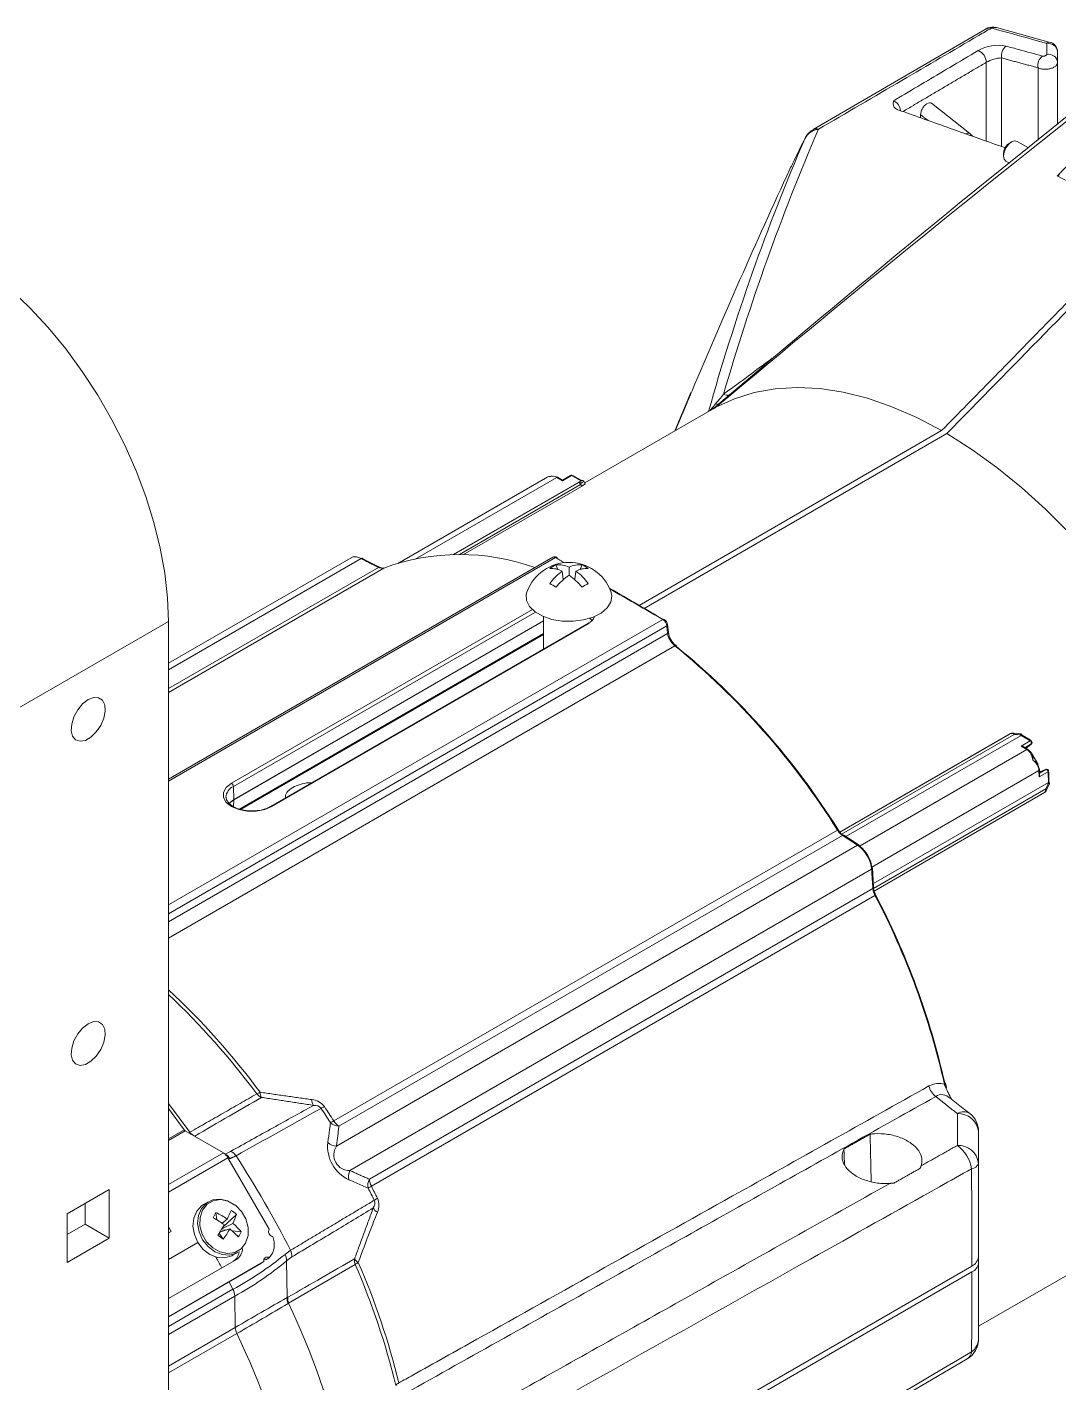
# Model space of a CAD drawing. Extents: x 8 to 113, y 2 to 87.
# Drawn here: x 20.76 to 26.44, y 9.28 to 16.74 of the extents above; entities that cross this region are included whole.
import ezdxf

# ---------------------------------------------------------------- set-up
doc = ezdxf.new("R2010")
doc.units = 0
doc.header["$MEASUREMENT"] = 0
doc.layers.add('OBJECT', color=7, linetype='CONTINUOUS')

msp = doc.modelspace()

# ---------------------------------------------------------------- linework, layer by layer
at = {"layer": 'OBJECT', "linetype": 'Continuous', "lineweight": 15}
for p, q in [((26.0398, 16.727), (25.0889, 16.1743)), ((26.3924, 16.6527), (26.0961, 16.7345)), ((26.125, 16.5674), (26.125, 16.0802)), ((26.0409, 16.11), (26.0409, 16.5436)), ((26.3254, 16.1146), (26.3254, 16.5134)), ((26.433, 16.5423), (26.433, 16.2013)), ((25.9497, 16.1521), (25.7384, 16.3195)), ((25.6791, 16.2544), (25.6791, 16.2383)), ((25.9645, 16.1371), (25.9497, 16.1522)), ((26.2732, 16.0724), (26.2109, 16.1084)), ((26.1355, 16.041), (26.1355, 16.0287)), ((26.1797, 16.1053), (26.1691, 16.0991)), ((26.1485, 16.0001), (26.1692, 15.9881)), ((24.5343, 14.6358), (23.8321, 14.2304)), ((25.795, 14.5177), (24.1308, 13.5569)), ((24.1588, 13.5404), (25.8233, 14.5013)), ((23.6158, 14.257), (22.8021, 13.7873)), ((23.6769, 14.2605), (22.8991, 13.8115)), ((23.1077, 13.836), (23.8118, 14.2424)), ((23.7088, 14.2425), (23.6769, 14.2605)), ((23.7088, 14.2459), (23.6818, 14.2611)), ((23.7536, 14.2718), (23.7088, 14.2459)), ((23.7586, 14.2713), (23.7088, 14.2425)), ((23.8118, 14.2424), (23.7671, 14.2676)), ((23.8151, 14.2439), (23.772, 14.2682)), ((23.8135, 14.2432), (23.8118, 14.2424)), ((23.8141, 14.2435), (23.8135, 14.2432)), ((23.111, 13.8361), (23.799, 14.2333)), ((23.8078, 14.221), (23.1417, 13.8365)), ((23.1636, 13.8364), (23.8133, 14.2114)), ((23.8133, 14.2114), (23.8078, 14.221)), ((23.8115, 14.229), (23.8106, 14.2227)), ((23.8106, 14.2227), (23.8161, 14.2132)), ((23.8339, 14.2255), (23.826, 14.2389)), ((23.8346, 14.2261), (23.8268, 14.2394)), ((23.6559, 13.8215), (21.5412, 12.6007)), ((23.6707, 13.8199), (21.5412, 12.5905)), ((22.5455, 13.8184), (21.5412, 13.2386)), ((22.6016, 13.8139), (21.5412, 13.2018)), ((21.5412, 13.099), (22.6959, 13.7656)), ((22.7257, 13.762), (21.5412, 13.0782)), ((23.6732, 13.7796), (23.684, 13.7541)), ((23.7131, 13.6982), (23.707, 13.7452)), ((23.7449, 13.7671), (23.7449, 13.7234)), ((23.7767, 13.6982), (23.7828, 13.7452)), ((23.8166, 13.7796), (23.8058, 13.7541)), ((21.8881, 12.5785), (23.5445, 13.5348)), ((23.5607, 13.5199), (21.8987, 12.5605)), ((21.5412, 13.4686), (20.6573, 12.9584)), ((24.2609, 13.4792), (21.5412, 11.9091)), ((21.5412, 13.4686), (21.5412, 6.601)), ((24.2828, 13.4435), (21.5412, 11.8608)), ((21.9003, 12.4885), (23.6044, 13.4722)), ((23.6044, 13.4716), (21.9003, 12.4878)), ((23.8496, 13.4591), (22.103, 12.4508)), ((23.8571, 13.4584), (22.1105, 12.4501)), ((23.6044, 13.3125), (23.6044, 13.4953)), ((23.8494, 13.459), (23.8496, 13.4591)), ((21.5412, 11.8165), (24.287, 13.4016)), ((21.9313, 12.436), (23.6044, 13.4018)), ((21.9373, 12.4347), (23.6044, 13.3971)), ((24.2914, 13.4084), (24.2913, 13.4089)), ((24.3266, 13.3347), (21.5412, 11.7268)), ((25.2354, 12.3099), (26.1745, 12.8521)), ((25.2354, 12.3099), (26.1689, 12.8489)), ((26.1947, 12.8475), (25.2448, 12.2992)), ((25.2682, 12.2848), (26.2331, 12.8418)), ((26.1745, 12.8521), (26.1689, 12.8489)), ((26.2331, 12.8418), (26.2315, 12.8445)), ((26.2767, 12.816), (26.2331, 12.8418)), ((26.2376, 12.8426), (26.2352, 12.8464)), ((26.2818, 12.8164), (26.2373, 12.8428)), ((25.346, 12.2337), (26.2643, 12.7639)), ((26.2332, 12.7823), (26.283, 12.8111)), ((26.2643, 12.7639), (26.2332, 12.7823)), ((26.2694, 12.7643), (26.2432, 12.7799)), ((26.2884, 12.7945), (26.253, 12.7741)), ((26.2587, 12.7707), (26.2596, 12.7712)), ((26.2596, 12.7712), (26.2861, 12.7925)), ((26.2604, 12.7718), (26.2869, 12.793)), ((26.2861, 12.7925), (26.2869, 12.793)), ((26.3261, 12.6811), (26.2897, 12.7441)), ((26.3306, 12.649), (25.4103, 12.1177)), ((26.3309, 12.6129), (26.3306, 12.649)), ((26.3807, 12.6416), (26.3309, 12.6129)), ((26.3338, 12.6228), (26.3335, 12.6532)), ((26.3344, 12.6414), (26.3336, 12.6409)), ((26.3337, 12.6341), (26.3691, 12.6546)), ((26.3661, 12.6536), (26.3344, 12.6414)), ((26.3671, 12.6541), (26.3353, 12.6418)), ((26.3671, 12.6541), (26.3661, 12.6536)), ((26.3823, 12.5831), (26.3818, 12.6337)), ((26.3852, 12.5863), (26.3847, 12.6379)), ((21.8987, 12.5605), (21.9003, 12.4885)), ((25.4196, 12.0274), (26.3823, 12.5831)), ((25.4197, 11.9995), (26.368, 12.5469)), ((26.3618, 12.5272), (25.4232, 11.9854)), ((26.3838, 12.5803), (26.3823, 12.5831)), ((21.857, 12.5028), (21.857, 12.5008)), ((21.8739, 12.4673), (21.9003, 12.4885)), ((21.9003, 12.4878), (21.874, 12.4667)), ((21.8994, 12.4491), (21.9003, 12.4878)), ((22.4503, 10.7215), (25.2215, 12.3212)), ((22.4654, 10.5821), (25.3326, 12.2373)), ((25.2489, 12.2918), (22.4789, 10.6927)), ((25.4096, 12.1054), (22.5397, 10.4486)), ((22.6467, 10.4003), (25.4167, 11.9994)), ((25.4283, 11.962), (22.6572, 10.3623)), ((25.8214, 10.906), (25.8156, 10.9282)), ((21.5412, 10.8169), (21.6588, 10.659)), ((21.5412, 10.7896), (21.6265, 10.6728)), ((21.6265, 10.6728), (21.5412, 10.6236)), ((21.6326, 10.667), (21.5412, 10.6142)), ((21.6326, 10.667), (21.8429, 10.5456)), ((21.8429, 10.5456), (21.5412, 10.3714)), ((21.8684, 10.5187), (21.5412, 10.3298)), ((21.8684, 10.5187), (22.0953, 10.1256)), ((21.2152, 10.3442), (20.9833, 10.2103)), ((21.2152, 10.0763), (21.2152, 10.3442)), ((21.0823, 10.2674), (21.0823, 10.1531)), ((21.7603, 10.2763), (21.7342, 10.2612)), ((21.8024, 10.2172), (21.8063, 10.1776)), ((25.998, 9.592), (27.0807, 10.217)), ((20.9833, 10.2103), (20.9833, 9.9425)), ((21.0823, 10.1531), (20.9833, 10.0959)), ((21.0823, 10.1531), (21.2152, 10.0763)), ((21.8952, 10.158), (21.834, 10.1272)), ((21.837, 10.1583), (21.864, 10.1818)), ((21.9146, 10.2073), (21.8386, 10.135)), ((20.9833, 9.9425), (21.2152, 10.0763)), ((21.5412, 10.1383), (21.5551, 10.1141)), ((21.5551, 10.1141), (21.5412, 10.106)), ((21.8423, 10.0707), (21.8202, 10.1043)), ((21.8233, 10.1094), (21.8789, 10.1272)), ((21.857, 10.1202), (21.8314, 10.1227)), ((21.9406, 10.1119), (21.891, 10.1168)), ((21.7026, 10.0531), (21.5412, 9.96)), ((21.7026, 10.0531), (21.5412, 9.96)), ((21.8952, 9.9823), (21.9214, 9.9974)), ((21.5412, 9.7441), (21.9145, 9.9596)), ((22.0663, 9.9473), (21.5412, 9.6442)), ((22.0483, 9.9369), (21.5412, 9.6442)), ((22.0663, 9.9473), (22.0483, 9.9369)), ((22.0775, 9.9576), (22.0955, 9.968)), ((22.1904, 9.9517), (22.1944, 9.7496)), ((22.2018, 9.7186), (22.5686, 9.9315)), ((25.9614, 9.9232), (22.6494, 8.0112)), ((25.998, 9.9742), (25.998, 9.9416)), ((22.6494, 7.9786), (25.9614, 9.8905)), ((21.5412, 9.5907), (21.896, 9.7955)), ((21.9061, 9.7582), (21.5412, 9.5475)), ((21.9061, 9.7582), (21.9087, 9.5854)), ((21.5412, 9.3732), (21.9087, 9.5854)), ((21.917, 9.552), (21.5412, 9.3351))]:
    msp.add_line(p, q, dxfattribs=at)
at = {"layer": 'OBJECT', "linetype": 'Continuous', "lineweight": 15, "flags": 128}
for points in [[(26.0996, 16.7335), (26.0904, 16.7358), (26.0824, 16.7363)], [(25.0892, 16.1732), (25.0764, 16.1659), (25.0717, 16.1617)], [(26.2109, 16.1084), (26.1966, 16.1111), (26.1797, 16.1053), (26.1628, 16.0916), (26.1485, 16.0723), (26.1389, 16.0502), (26.1355, 16.0287)], [(26.1355, 16.041), (26.1381, 16.0573), (26.1453, 16.0741), (26.1562, 16.0888), (26.1691, 16.0991), (26.1691, 16.0991)], [(26.1355, 16.0287), (26.1389, 16.0111), (26.1485, 16.0001), (26.1485, 16.0001)], [(20.3476, 15.536), (20.4577, 15.4665), (20.5669, 15.3859), (20.6742, 15.2948), (20.7788, 15.194), (20.8796, 15.0844), (20.9759, 14.9668), (21.0669, 14.8424), (21.1517, 14.7121), (21.2297, 14.577), (21.3001, 14.4384), (21.3624, 14.2974), (21.416, 14.1552), (21.4606, 14.0131), (21.4956, 13.8721), (21.5209, 13.7336), (21.5361, 13.5987), (21.5412, 13.4686)], [(24.4153, 14.7273), (24.3794, 14.6438), (24.3279, 14.5166)], [(25.795, 14.5177), (25.6577, 14.5897), (25.5212, 14.6491), (25.3864, 14.6956), (25.254, 14.7289), (25.1249, 14.7488), (24.9998, 14.7553), (24.8793, 14.7481), (24.7643, 14.7275), (24.6554, 14.6935), (24.5531, 14.6464)], [(24.5515, 14.6656), (24.5547, 14.6642), (24.5577, 14.6632), (24.5604, 14.6625), (24.5629, 14.6623), (24.5651, 14.6625), (24.567, 14.663), (24.5686, 14.664), (24.57, 14.6653)], [(27.07, 13.1881), (26.9676, 13.3543), (26.8584, 13.5151), (26.743, 13.6695), (26.6221, 13.8166), (26.4965, 13.9556), (26.3668, 14.0855), (26.2339, 14.2058), (26.0985, 14.3156), (25.9613, 14.4143), (25.8233, 14.5013)], [(23.6818, 14.2611), (23.6804, 14.2619), (23.676, 14.2641)], [(23.8141, 14.2435), (23.8132, 14.2431), (23.8124, 14.2427)], [(22.6016, 13.8139), (22.6034, 13.8149), (22.6052, 13.8155), (22.6069, 13.8155), (22.6084, 13.8151), (22.6084, 13.8151)], [(22.7027, 13.7667), (22.6367, 13.8006), (22.6083, 13.815)], [(23.9754, 13.634), (23.9808, 13.609), (23.9752, 13.575), (23.9552, 13.5429), (23.9219, 13.5146), (23.8776, 13.492), (23.8248, 13.4765), (23.7671, 13.4691), (23.708, 13.4702), (23.6512, 13.4797), (23.6003, 13.4971), (23.5584, 13.5212), (23.5283, 13.5506), (23.5118, 13.5834), (23.5099, 13.6175), (23.5144, 13.634)], [(24.2913, 13.4089), (24.2884, 13.4382), (24.2871, 13.4508)], [(24.3266, 13.3347), (24.3285, 13.3357), (24.3303, 13.3362), (24.3319, 13.3363), (24.3332, 13.336), (24.3343, 13.3353), (24.335, 13.3341), (24.3354, 13.3327), (24.3354, 13.3309)], [(21.0992, 13.0384), (21.0688, 13.0149), (21.0417, 12.9823), (21.0208, 12.9441), (21.0084, 12.9043), (21.0059, 12.8673), (21.0134, 12.8372), (21.0303, 12.8171), (21.0546, 12.8093), (21.0838, 12.8145), (21.1147, 12.8323), (21.1438, 12.8608), (21.1682, 12.8967), (21.185, 12.9362), (21.1926, 12.9751), (21.1901, 13.0092), (21.1777, 13.0346), (21.1568, 13.0488), (21.1297, 13.0501), (21.0992, 13.0384)], [(26.1803, 12.8538), (26.176, 12.8528), (26.1745, 12.8521)], [(26.2276, 12.8511), (26.2184, 12.8518), (26.1908, 12.8541)], [(26.1908, 12.8541), (26.191, 12.854), (26.1919, 12.8537), (26.1927, 12.853), (26.1934, 12.852), (26.1939, 12.8508), (26.1944, 12.8492), (26.1947, 12.8475)], [(26.2276, 12.8511), (26.2278, 12.8511), (26.2287, 12.8507), (26.2295, 12.8501), (26.2302, 12.849), (26.2307, 12.8478), (26.2312, 12.8462), (26.2315, 12.8445)], [(26.2751, 12.7607), (26.2737, 12.7617), (26.2694, 12.7643)], [(26.2884, 12.7945), (26.2894, 12.7959), (26.29, 12.7978), (26.2899, 12.8001), (26.2894, 12.8026), (26.2883, 12.8052), (26.2868, 12.8076), (26.2849, 12.8096), (26.283, 12.8111)], [(26.2869, 12.793), (26.2879, 12.7938), (26.2907, 12.7965)], [(26.2884, 12.7945), (26.2899, 12.7957), (26.2907, 12.7965)], [(26.3335, 12.6532), (26.3335, 12.6549), (26.3332, 12.6599)], [(26.372, 12.6556), (26.3706, 12.6552), (26.3671, 12.6541)], [(26.372, 12.6556), (26.3708, 12.6553), (26.3691, 12.6546)], [(26.3807, 12.6416), (26.3804, 12.644), (26.3796, 12.6466), (26.3783, 12.6491), (26.3766, 12.6514), (26.3747, 12.6531), (26.3727, 12.6543), (26.3708, 12.6548), (26.3691, 12.6546)], [(22.1105, 12.4501), (22.0707, 12.4334), (22.0239, 12.4246), (21.9747, 12.4246), (21.9279, 12.4334), (21.8881, 12.4501), (21.8591, 12.4731), (21.8439, 12.5001), (21.8439, 12.5285), (21.8591, 12.5555), (21.8881, 12.5785)], [(26.3665, 12.5316), (26.3695, 12.5362), (26.3717, 12.5403)], [(26.3717, 12.5403), (26.3718, 12.5405), (26.3719, 12.5414), (26.3717, 12.5424), (26.3712, 12.5435), (26.3704, 12.5447), (26.3693, 12.5458), (26.368, 12.5469)], [(26.3717, 12.5403), (26.3757, 12.5487), (26.3875, 12.5737)], [(26.3875, 12.5737), (26.3876, 12.5739), (26.3878, 12.5748), (26.3876, 12.5758), (26.3871, 12.5769), (26.3862, 12.5781), (26.3851, 12.5792), (26.3838, 12.5803)], [(26.3873, 12.5826), (26.3865, 12.5842), (26.3852, 12.5866)], [(22.0053, 12.4267), (21.968, 12.4282), (21.9288, 12.4365), (21.896, 12.4506), (21.8726, 12.4684), (21.8598, 12.4876), (21.8579, 12.5023)], [(22.103, 12.4508), (22.1031, 12.4509), (22.1033, 12.451)], [(25.2215, 12.3212), (25.2233, 12.3223), (25.2248, 12.3231), (25.226, 12.3237), (25.2268, 12.324), (25.2272, 12.324), (25.2271, 12.3238), (25.2266, 12.3233), (25.2257, 12.3225)], [(25.3408, 12.2376), (25.2822, 12.2758), (25.2569, 12.2921)], [(25.421, 12.0063), (25.4161, 12.0805), (25.4139, 12.1122)], [(25.4283, 11.962), (25.4301, 11.9631), (25.4316, 11.964), (25.4327, 11.9648), (25.4333, 11.9653), (25.4336, 11.9656), (25.4333, 11.9657), (25.4326, 11.9655), (25.4315, 11.9651)], [(21.0992, 11.2558), (21.0688, 11.2324), (21.0417, 11.1998), (21.0208, 11.1615), (21.0084, 11.1218), (21.0059, 11.0848), (21.0134, 11.0547), (21.0303, 11.0346), (21.0546, 11.0268), (21.0838, 11.032), (21.1147, 11.0498), (21.1438, 11.0782), (21.1682, 11.1142), (21.185, 11.1537), (21.1926, 11.1926), (21.1901, 11.2266), (21.1777, 11.2521), (21.1568, 11.2663), (21.1297, 11.2675), (21.0992, 11.2558)], [(25.8105, 10.9227), (25.8123, 10.9239), (25.8137, 10.9251), (25.8146, 10.9263), (25.815, 10.9275), (25.8151, 10.928)], [(25.9506, 10.7617), (25.9142, 10.7905), (25.8409, 10.8485)], [(25.998, 10.4886), (25.998, 10.3085), (25.998, 10.1368), (25.998, 9.9742)], [(21.9055, 10.2589), (21.8662, 10.2812), (21.8247, 10.2907), (21.7846, 10.2866), (21.7495, 10.2691), (21.7225, 10.2399), (21.706, 10.2015), (21.7015, 10.1574), (21.7094, 10.1114), (21.729, 10.0677), (21.7585, 10.0302), (21.7954, 10.0021), (21.8362, 9.9861), (21.8775, 9.9834), (21.9155, 9.9943), (21.9214, 9.9974)], [(21.7342, 10.2612), (21.7233, 10.254), (21.6963, 10.2248), (21.6799, 10.1864), (21.6754, 10.1423), (21.6833, 10.0963), (21.7029, 10.0526), (21.7324, 10.0151), (21.7692, 9.987), (21.8101, 9.9709), (21.8513, 9.9683), (21.8894, 9.9792), (21.8952, 9.9823)], [(21.9091, 10.2578), (21.8693, 10.28), (21.8274, 10.2886), (21.7873, 10.2826), (21.7531, 10.2628), (21.7281, 10.2309), (21.7147, 10.1902), (21.7142, 10.1446), (21.7268, 10.0986), (21.7511, 10.0567), (21.7847, 10.023), (21.8245, 10.0007), (21.8665, 9.9922), (21.9065, 9.9981), (21.9407, 10.018), (21.9657, 10.0498), (21.9791, 10.0905), (21.9796, 10.1361), (21.9671, 10.1821), (21.9428, 10.224), (21.9091, 10.2578)], [(22.0775, 9.9576), (22.0718, 9.9608), (22.067, 9.9621)], [(25.998, 9.9416), (25.998, 9.7908), (25.998, 9.6505), (25.998, 9.5213)], [(21.8749, 9.8368), (21.8794, 9.8281), (21.896, 9.7955)], [(22.7166, 7.5205), (23.2827, 7.8533), (25.9363, 9.4135)]]:
    msp.add_lwpolyline(points, dxfattribs=at)
at = {"layer": 'OBJECT', "linetype": 'Continuous', "lineweight": 15}
for centre, radius, start, end in [((26.0721, 16.6818), 0.0553, 79.07225, 125.67973), ((26.0816, 16.7185), 0.0185, 86.52865, 134.02073), ((26.0891, 16.7069), 0.0285, 75.72673, 122.63435), ((26.1053, 16.4172), 0.2199, 78.17561, 119.62161), ((26.1886, 16.5799), 0.0649, 126.09984, 191.14884), ((26.3854, 16.6248), 0.0288, 75.82022, 124.33295), ((26.3844, 16.5975), 0.0488, 3.99781, 103.42214), ((26.3813, 16.6031), 0.0511, 357.9661, 83.35278), ((25.9673, 16.5408), 0.0737, 2.20159, 66.48082), ((26.1292, 16.3917), 0.1757, 91.39506, 120.19816), ((26.3893, 16.5259), 0.0651, 126.85685, 191.09058), ((26.3845, 16.5388), 0.0487, 4.14214, 103.48829), ((79.1075, -50.3236), 84.8368, 128.032551, 130.019731), ((75.0125, -44.4597), 77.7188, 128.328034, 130.469211), ((25.499, 16.2684), 0.0709, 7.11712, 63.6992), ((35.9366, 11.4355), 11.86, 156.70643, 164.4087), ((36.7902, 11.1716), 12.7003, 156.79903, 163.78751), ((25.1338, 16.0836), 0.0998, 128.40988, 155.98452), ((25.1233, 16.0843), 0.0899, 115.24605, 152.79555), ((25.0826, 16.1476), 0.0182, 82.74496, 127.45673), ((25.1037, 16.1458), 0.0321, 65.69906, 118.08594), ((58.9646, 0.2092), 37.4733, 155.15177, 157.19133), ((23.244, 9.5826), 7.0922, 58.88414, 63.29395), ((24.6184, 14.7665), 0.0543, 244.31643, 279.07944), ((24.5712, 14.5702), 0.0768, 112.0574, 131.26555), ((24.9587, 13.9006), 0.8489, 118.53945, 119.99816), ((24.5373, 14.6662), 0.0254, 281.4375, 308.51503), ((23.6503, 14.2019), 0.065, 71.3091, 122.04239), ((23.6491, 14.2053), 0.0615, 85.13172, 122.69333), ((23.6741, 14.2593), 0.00515, 68.63477, 124.99081), ((23.6353, 14.1872), 0.0843, 60.4541, 64.86807), ((23.6799, 14.2566), 0.00494, 66.39111, 126.3344), ((23.7586, 14.2631), 0.01, 72.61097, 119.99731), ((23.7557, 14.2673), 0.00495, 53.79269, 114.81898), ((23.7612, 14.2695), 0.00312, 83.13742, 146.58581), ((23.7454, 14.2288), 0.0445, 60.82862, 72.79894), ((23.7603, 14.2701), 0.00286, 2.93825, 63.67002), ((23.77, 14.2639), 0.00469, 64.57324, 128.1639), ((23.8174, 14.2342), 0.00978, 28.41623, 113.9093), ((23.8182, 14.2344), 0.01, 30.45014, 114.04908), ((23.8029, 14.2243), 0.0098, 28.5712, 113.48042), ((23.7694, 14.2028), 0.0425, 25.41128, 45.82702), ((22.1867, 17.0302), 3.2433, 299.98775, 300.0462), ((23.8246, 14.2418), 0.00322, 297.20223, 313.63683), ((23.1439, 12.6253), 1.2113, 70.0848, 110.19883), ((23.6664, 13.8056), 0.0187, 52.00228, 123.4903), ((23.6742, 13.8149), 0.00695, 359.37854, 55.79973), ((22.7002, 13.7606), 0.00662, 67.58518, 130.7023), ((22.7152, 13.8005), 0.0398, 241.05049, 285.27702), ((22.7182, 13.788), 0.0261, 233.61765, 283.78969), ((22.7182, 13.788), 0.0261, 233.61765, 283.78969), ((23.7449, 13.5462), 0.2466, 20.83602, 159.16398), ((23.7378, 13.628), 0.1648, 113.07497, 126.91965), ((23.645, 13.6214), 0.1385, 63.41262, 92.59), ((23.892, 13.4922), 0.3134, 126.16291, 143.88445), ((23.6865, 13.6441), 0.1361, 64.60526, 95.62347), ((23.962, 13.4165), 0.3759, 125.28477, 140.21393), ((23.8033, 13.6441), 0.1361, 84.37651, 115.39462), ((23.5278, 13.4165), 0.3759, 39.78588, 54.71526), ((23.8448, 13.6214), 0.1385, 87.40976, 116.58778), ((23.5978, 13.4922), 0.3134, 36.11522, 53.83758), ((23.7521, 13.628), 0.1647, 53.0779, 66.92747), ((23.015, 12.5567), 1.2822, 59.11516, 60.89021), ((24.4751, 12.5561), 1.2829, 119.11028, 120.88434), ((9.8838, -10.7767), 28.1976, 59.31975, 60.03461), ((23.8297, 13.5133), 0.0578, 290.10374, 342.19564), ((23.8527, 13.4524), 0.00741, 53.79252, 114.89801), ((23.7445, 13.3306), 0.1922, 48.9297, 54.02613), ((23.7444, 13.3317), 0.1917, 48.55557, 53.71191), ((24.2652, 13.4733), 0.00735, 62.11494, 126.25944), ((24.2354, 13.4389), 0.0477, 5.56866, 57.67749), ((24.252, 13.4487), 0.0348, 3.55908, 61.95057), ((24.2791, 13.4506), 0.008, 297.41472, 2.18991), ((24.2832, 13.4088), 0.00818, 297.87019, 357.29419), ((24.3956, 13.4207), 0.1103, 190.0001, 231.23095), ((24.3928, 13.419), 0.1015, 185.97815, 233.40197), ((21.7219, 10.1331), 4.1273, 32.01678, 50.87088), ((21.7439, 10.1454), 4.1064, 32.01679, 50.87087), ((26.18, 12.8293), 0.0234, 51.14949, 103.64671), ((26.1863, 12.8188), 0.0356, 82.81687, 99.80905), ((26.2268, 12.8411), 0.01, 31.88032, 85.36474), ((26.2408, 12.8305), 0.0169, 109.351, 123.7547), ((26.2336, 12.7625), 0.0198, 61.04152, 91.21341), ((26.2672, 12.7599), 0.00489, 63.43184, 126.44459), ((26.2159, 12.6821), 0.095, 55.31086, 59.35603), ((26.2065, 12.6948), 0.0912, 7.17645, 45.8816), ((26.2722, 12.7574), 0.00436, 349.8018, 49.61524), ((26.2796, 12.8119), 0.00502, 64.32776, 125.56017), ((26.2623, 12.7912), 0.0286, 43.9695, 60.03345), ((26.2788, 12.8124), 0.005, 355.22067, 54.20874), ((26.2856, 12.8049), 0.00671, 46.11411, 113.23059), ((26.2753, 12.8068), 0.0179, 307.15198, 316.97262), ((26.283, 12.8029), 0.01, 320.34395, 43.09471), ((26.2408, 12.6329), 0.0923, 14.30686, 52.50797), ((26.2709, 12.6514), 0.0607, 11.22586, 64.50105), ((26.2359, 12.6481), 0.0947, 0.5459, 4.60182), ((26.3285, 12.6536), 0.00503, 294.53974, 355.61096), ((26.3144, 12.623), 0.0194, 328.43162, 359.16708), ((26.3729, 12.6374), 0.0176, 102.66274, 112.70385), ((26.3736, 12.6457), 0.01, 16.81909, 99.24835), ((26.3763, 12.6471), 0.00699, 308.26722, 12.32202), ((26.3532, 12.6337), 0.0286, 359.86858, 15.94275), ((26.3798, 12.6382), 0.00489, 293.52134, 356.56748), ((26.3797, 12.6374), 0.00501, 5.68457, 64.66313), ((21.926, 12.4968), 0.0693, 113.23755, 175.02281), ((21.8756, 12.559), 0.0231, 3.54023, 57.32578), ((26.3449, 12.5433), 0.0233, 316.20855, 8.81772), ((26.3543, 12.5399), 0.0147, 300.39924, 325.6677), ((26.3766, 12.5951), 0.0164, 296.13408, 310.95453), ((26.3785, 12.5779), 0.01, 334.60738, 28.05347), ((21.8861, 12.4882), 0.0142, 358.70241, 1.29759), ((22.0101, 12.6167), 0.1901, 268.53641, 299.24495), ((22.1061, 12.4438), 0.00771, 54.78452, 110.71465), ((25.2533, 12.2852), 0.00791, 61.63213, 123.46934), ((25.2286, 12.0882), 0.1818, 5.40516, 55.10288), ((25.3365, 12.2317), 0.00739, 359.17728, 53.82651), ((25.2513, 12.1013), 0.1598, 5.88284, 54.61392), ((25.4069, 12.1114), 0.00717, 6.75457, 61.79452), ((25.4133, 12.0064), 0.00781, 296.15007, 359.02876), ((21.6473, 9.9814), 4.2684, 12.73963, 27.64637), ((21.6696, 9.9946), 4.2468, 12.73962, 27.64637), ((18.7266, 8.4187), 4.1311, 36.5509, 47.05399), ((18.6887, 8.3949), 4.1554, 36.55874, 46.65129), ((25.8212, 10.9347), 0.0983, 192.44589, 233.55487), ((25.8113, 10.9272), 0.00384, 11.73252, 82.38615), ((21.9941, 10.9626), 0.098, 289.33482, 301.44738), ((22.0769, 10.9107), 0.0647, 218.89381, 247.87412), ((22.1003, 10.8782), 0.055, 179.20381, 209.89816), ((22.323, 10.7441), 0.0946, 36.26171, 85.75273), ((22.3864, 10.8385), 0.0564, 180.11568, 214.0849), ((25.7966, 10.8053), 0.0606, 44.20901, 123.8835), ((81.1262, -95.012), 121.0172, 119.040541, 119.2945), ((22.3449, 10.7596), 0.0476, 40.51422, 96.28057), ((22.3092, 10.951), 0.1758, 294.11646, 300.82176), ((18.5018, 8.2106), 4.6588, 32.47123, 33.62682), ((18.5311, 8.2274), 4.6455, 32.4714, 33.62674), ((25.9163, 10.7079), 0.0638, 57.44265, 122.85061), ((25.887, 10.6498), 0.1118, 7.14149, 92.72622), ((25.873, 10.6637), 0.125, 0, 51.61604), ((21.6433, 10.6844), 0.0204, 214.42907, 238.56866), ((22.3202, 10.9419), 0.256, 295.96836, 300.56629), ((22.4806, 10.7634), 0.0707, 226.9279, 268.6934), ((22.5248, 10.7669), 0.0872, 211.38436, 238.28009), ((21.7093, 10.6981), 0.0671, 217.37099, 226.55794), ((21.7104, 10.6984), 0.0649, 217.4143, 247.84938), ((22.6174, 10.5805), 0.2008, 173.65565, 245.3443), ((22.4678, 10.6531), 0.071, 225.22176, 268.07454), ((21.8039, 10.4832), 0.0736, 28.85561, 58.04509), ((21.8243, 10.4816), 0.0636, 30.90065, 64.927), ((21.8584, 10.493), 0.0652, 33.66928, 67.61958), ((17.0457, 7.3683), 5.8032, 27.07699, 33.00133), ((22.5368, 10.5344), 0.0859, 146.22652, 271.90409), ((25.887, 10.4747), 0.1118, 7.14078, 92.72693), ((25.7648, 10.4274), 0.1973, 8.97973, 53.67376), ((22.6024, 10.4154), 0.0709, 152.12732, 194.20461), ((25.9548, 10.5038), 0.0458, 276.18572, 340.68549), ((-74.2631, 9.88), 100.2244, 0.024712, 0.330582), ((22.7087, 10.3666), 0.0706, 151.42523, 192.35948), ((22.7345, 10.4041), 0.0878, 182.43704, 208.39713), ((22.7765, 10.1505), 0.2431, 119.39726, 124.24044), ((18.5008, 8.2068), 4.6616, 26.47846, 27.39109), ((18.5342, 8.2259), 4.6436, 26.47801, 27.39136), ((22.7791, 10.1382), 0.1811, 119.19588, 125.70319), ((22.6064, 10.2582), 0.0925, 335.12813, 24.34164), ((22.2462, 9.9637), 0.5112, 150.26556, 153.92479), ((21.6137, 9.8177), 0.4419, 55.49965, 64.72062), ((21.3832, 10.4268), 0.5395, 332.99953, 338.55826), ((21.7521, 10.0243), 0.2448, 48.39068, 56.99105), ((22.6343, 10.2687), 0.0424, 321.87127, 22.95513), ((22.718, 10.2689), 0.0568, 207.65126, 240.89149), ((21.5083, 9.6699), 0.5887, 54.80265, 61.7326), ((20.833, 10.7156), 1.1611, 327.57495, 330.90598), ((21.6087, 10.2994), 0.3195, 333.73728, 343.24794), ((21.6805, 9.9013), 0.3347, 38.99573, 50.09663), ((23.0458, 11.6803), 2.0098, 232.16772, 233.2143), ((21.3122, 10.4543), 0.6543, 324.11499, 330.00639), ((21.6068, 9.7939), 0.4302, 42.22529, 50.77), ((21.74, 10.1997), 0.219, 327.82195, 336.36922), ((22.1172, 10.1121), 0.0257, 148.37826, 264.48767), ((22.0074, 10.0432), 0.1158, 319.54015, 21.99615), ((21.8575, 10.0108), 0.0729, 302.3154, 353.87345), ((21.8747, 10.0218), 0.0739, 302.57596, 358.37296), ((22.1544, 9.9808), 0.0653, 353.39335, 26.4255), ((16.4931, 7.0489), 6.0609, 28.20366, 28.84536), ((21.0127, 11.4254), 1.8539, 298.45641, 309.11818), ((21.1217, 11.2162), 1.6556, 298.28048, 310.20118), ((22.0833, 9.9542), 0.0184, 48.53826, 202.14068), ((22.1268, 9.9559), 0.0637, 356.25077, 29.38181), ((22.6291, 9.9548), 0.0649, 173.13427, 201.09692), ((22.6117, 9.9923), 0.0556, 212.35929, 242.04015), ((22.6325, 9.8569), 0.0982, 118.55149, 130.6386), ((18.7284, 8.2679), 4.185, 13.8093, 23.4219), ((18.7572, 8.2848), 4.1722, 13.80932, 23.42187), ((25.9305, 9.984), 0.0682, 296.91836, 351.76247), ((25.9395, 9.9449), 0.0586, 291.91528, 356.76555), ((-29.3218, 9.8799), 55.2832, 359.556, 0.01101), ((21.8188, 9.7546), 0.0874, 2.39542, 27.93665), ((30.638, -5.2694), 17.2298, 119.34445, 120.44007), ((11.6362, 27.4535), 20.6435, 299.86851, 300.77555), ((22.2588, 9.7422), 0.0649, 173.46842, 202.87114), ((22.2619, 9.7436), 0.065, 173.1572, 202.57432), ((18.2506, 7.8455), 4.3728, 1.6299, 25.36404), ((21.9938, 9.5886), 0.0851, 182.17541, 205.4882), ((17.751, 7.5639), 4.6161, 2.89409, 25.51202), ((25.873, 9.5213), 0.125, 300.45829, 0), ((25.9098, 9.5242), 0.0882, 304.43086, 358.06826), ((25.9077, 9.4573), 0.0523, 303.17243, 353.63045), ((22.8312, 9.2375), 0.0486, 117.43562, 142.83955)]:
    msp.add_arc(centre, radius, start, end, dxfattribs=at)
for centre, major_axis, ratio, start_param, end_param in [((23.7088, 14.2344), (-0.0001, 0.0115), 0.005772, 5.500164, 6.279891), ((25.2071, 12.0798), (-1.2781, 2.2354), 0.831297, 0.06365, 0.071828), ((25.215, 12.0844), (-1.2728, 2.2269), 0.836788, 0.063794, 0.071972), ((25.2213, 12.088), (-1.2653, 2.2139), 0.836788, 0.067484, 0.077607), ((25.2071, 12.0798), (4.6113, -0.1999), 0.179301, 1.354575, 1.362753), ((25.2071, 12.0798), (2.1354, 4.0937), 0.179986, 4.919846, 4.928024)]:
    msp.add_ellipse(centre, major_axis=major_axis, ratio=ratio, start_param=start_param, end_param=end_param, dxfattribs=at)
for points, knots in [([(26.0688, 16.7318), (26.0455, 16.7182), (25.8815, 16.6222), (25.5642, 16.4366), (25.2701, 16.2646), (25.1169, 16.175)], [0, 0, 0, 0, 0.07326, 0.517167, 1, 1, 1, 1]), ([(26.0688, 16.7318), (26.0631, 16.7325), (26.0529, 16.7336), (26.0441, 16.7285), (26.0402, 16.7262)], [0, 0, 0, 0, 0.561514, 1, 1, 1, 1]), ([(26.3691, 16.6485), (26.3464, 16.6549), (26.2479, 16.6823), (26.1495, 16.7098), (26.0738, 16.7309)], [0, 0, 0, 0, 0.230946, 1, 1, 1, 1]), ([(26.1504, 16.6324), (26.1736, 16.6261), (26.2402, 16.6079), (26.3068, 16.5898), (26.3503, 16.578)], [0, 0, 0, 0, 0.34783, 1, 1, 1, 1]), ([(26.3731, 16.645), (26.3731, 16.6451), (26.373, 16.646), (26.3721, 16.6474), (26.3701, 16.6482), (26.3691, 16.6485)], [0, 0, 0, 0, 0.116865, 0.558925, 1, 1, 1, 1]), ([(26.3731, 16.5862), (26.3731, 16.601), (26.3731, 16.6207), (26.3731, 16.6401), (26.3731, 16.645)], [0, 0, 0, 0, 0.752707, 1, 1, 1, 1]), ([(25.5305, 16.332), (25.5396, 16.3374), (25.6427, 16.3985), (25.7981, 16.4906), (25.9444, 16.5773), (25.9966, 16.6083)], [0, 0, 0, 0, 0.058482, 0.663526, 1, 1, 1, 1]), ([(26.3503, 16.578), (26.3516, 16.5777), (26.354, 16.5773), (26.3586, 16.5776), (26.3631, 16.5785), (26.3672, 16.58), (26.3704, 16.5819), (26.3727, 16.5841), (26.3729, 16.5855), (26.3731, 16.5862)], [0, 0, 0, 0, 0.157184, 0.302154, 0.442851, 0.580984, 0.719255, 0.859594, 1, 1, 1, 1]), ([(26.433, 16.5423), (26.4324, 16.5385), (26.431, 16.5307), (26.4206, 16.5201), (26.4052, 16.5116), (26.3859, 16.5062), (26.3649, 16.5044), (26.3432, 16.5063), (26.3315, 16.511), (26.3254, 16.5134)], [0, 0, 0, 0, 0.1408203, 0.2825731, 0.4224617, 0.5615592, 0.7020228, 0.8454276, 1, 1, 1, 1]), ([(25.5542, 16.2826), (25.5481, 16.2856), (25.5345, 16.2924), (25.5274, 16.3101), (25.5293, 16.324), (25.5305, 16.332), (25.5305, 16.332)], [0, 0, 0, 0, 0.2554024, 0.5725065, 0.9974285, 1, 1, 1, 1]), ([(25.5542, 16.2826), (25.5805, 16.2733), (25.6997, 16.2309), (25.8965, 16.1611), (26.0673, 16.1006), (26.145, 16.0731)], [0, 0, 0, 0, 0.133934, 0.606082, 1, 1, 1, 1]), ([(25.6791, 16.2544), (25.6795, 16.2601), (25.6805, 16.2715), (25.6888, 16.2899), (25.7004, 16.3059), (25.7145, 16.3174), (25.7282, 16.3217), (25.7376, 16.321), (25.7406, 16.3172), (25.7412, 16.3165)], [0, 0, 0, 0, 0.161563, 0.322554, 0.483484, 0.644221, 0.804873, 0.965549, 1, 1, 1, 1]), ([(25.0433, 16.1254), (25.0258, 16.0903), (24.9977, 16.0341), (24.9706, 15.9774), (24.9604, 15.9561)], [0, 0, 0, 0, 0.62316, 1, 1, 1, 1]), ([(25.1169, 16.175), (25.1135, 16.1745), (25.1023, 16.1727), (25.092, 16.1685), (25.0849, 16.1656)], [0, 0, 0, 0, 0.311857, 1, 1, 1, 1]), ([(25.9495, 16.152), (25.9487, 16.1527), (25.9466, 16.1543), (25.9417, 16.1549), (25.9351, 16.1539), (25.93, 16.1514), (25.9275, 16.1502)], [0, 0, 0, 0, 0.1733114, 0.4393417, 0.721155, 1, 1, 1, 1]), ([(26.4313, 15.9182), (26.4321, 15.9189), (26.4336, 15.9203), (26.436, 15.9213), (26.4382, 15.9213), (26.4395, 15.9205), (26.4401, 15.9198), (26.4402, 15.9197)], [0, 0, 0, 0, 0.230042, 0.459922, 0.69367, 0.933216, 1, 1, 1, 1]), ([(26.9459, 15.6468), (26.9303, 15.6309), (26.5561, 15.2491), (26.1819, 14.8672), (25.8233, 14.5013)], [0, 0, 0, 0, 0.041647, 1, 1, 1, 1]), ([(24.5949, 14.7175), (24.6344, 14.7468), (24.7236, 14.8129), (24.8129, 14.8789), (24.8627, 14.9158)], [0, 0, 0, 0, 0.442167, 1, 1, 1, 1]), ([(24.5515, 14.6656), (24.5585, 14.6737), (24.5741, 14.692), (24.5875, 14.7084), (24.5949, 14.7175)], [0, 0, 0, 0, 0.442282, 1, 1, 1, 1]), ([(24.5206, 14.6279), (24.5226, 14.6303), (24.534, 14.6439), (24.5436, 14.6558), (24.5515, 14.6656)], [0, 0, 0, 0, 0.179134, 1, 1, 1, 1]), ([(23.8161, 14.2132), (23.8157, 14.2129), (23.8149, 14.2124), (23.8137, 14.2117), (23.8133, 14.2114)], [0, 0, 0, 0, 0.642072, 1, 1, 1, 1]), ([(23.8345, 14.2261), (23.8346, 14.2261), (23.8348, 14.2261), (23.8343, 14.2258), (23.8339, 14.2255)], [0, 0, 0, 0, 0.137862, 1, 1, 1, 1]), ([(22.6016, 13.8139), (22.5926, 13.8176), (22.5747, 13.8249), (22.5553, 13.8247), (22.548, 13.8187), (22.5462, 13.8173)], [0, 0, 0, 0, 0.429264, 0.858556, 1, 1, 1, 1]), ([(23.6707, 13.8199), (23.6683, 13.8209), (23.6636, 13.8231), (23.6585, 13.8231), (23.6566, 13.8215), (23.6561, 13.8211)], [0, 0, 0, 0, 0.429313, 0.858622, 1, 1, 1, 1]), ([(26.2373, 12.8426), (26.2371, 12.8428), (26.2367, 12.8431), (26.2353, 12.8429), (26.2339, 12.8422), (26.2331, 12.8418)], [0, 0, 0, 0, 0.195182, 0.597396, 1, 1, 1, 1]), ([(26.2765, 12.7566), (26.2805, 12.7539), (26.2873, 12.7494), (26.2929, 12.7383), (26.2958, 12.7276), (26.2968, 12.7179), (26.297, 12.7119), (26.297, 12.7087), (26.297, 12.7071), (26.297, 12.7063), (26.297, 12.7062)], [0, 0, 0, 0, 0.27316, 0.462773, 0.684313, 0.850298, 0.92693, 0.964117, 0.994881, 1, 1, 1, 1]), ([(22.3291, 12.5814), (22.3274, 12.5815), (22.3095, 12.5827), (22.275, 12.576), (22.2322, 12.5616), (22.2008, 12.5397), (22.1838, 12.5176), (22.1845, 12.5033), (22.1848, 12.4981)], [0, 0, 0, 0, 0.023519, 0.23701, 0.450482, 0.663646, 0.8767, 1, 1, 1, 1]), ([(26.3823, 12.5831), (26.383, 12.5835), (26.3843, 12.5845), (26.3852, 12.5856), (26.3851, 12.5861), (26.3851, 12.5863)], [0, 0, 0, 0, 0.403088, 0.805795, 1, 1, 1, 1]), ([(25.2489, 12.2918), (25.2443, 12.2953), (25.2345, 12.3028), (25.226, 12.3149), (25.2215, 12.3212)], [0, 0, 0, 0, 0.473398, 1, 1, 1, 1]), ([(25.2257, 12.3225), (25.2307, 12.3154), (25.2412, 12.3004), (25.2536, 12.291), (25.2601, 12.2861)], [0, 0, 0, 0, 0.473443, 1, 1, 1, 1]), ([(25.4173, 12.0117), (25.4183, 12.0044), (25.4203, 11.9895), (25.4277, 11.9734), (25.4315, 11.9651)], [0, 0, 0, 0, 0.488652, 1, 1, 1, 1]), ([(25.4283, 11.962), (25.4254, 11.9683), (25.4193, 11.9813), (25.4176, 11.9933), (25.4167, 11.9994)], [0, 0, 0, 0, 0.486978, 1, 1, 1, 1]), ([(22.8088, 9.2806), (22.8342, 9.2948), (22.9769, 9.3747), (23.589, 9.7174), (24.5358, 10.2474), (25.3651, 10.7118), (25.7252, 10.9135)], [0, 0, 0, 0, 0.026129, 0.146813, 0.629552, 1, 1, 1, 1]), ([(25.7252, 10.9135), (25.7399, 10.9199), (25.7689, 10.9326), (25.7967, 10.926), (25.8105, 10.9227)], [0, 0, 0, 0, 0.505217, 1, 1, 1, 1]), ([(25.8494, 10.8418), (25.8426, 10.8538), (25.8312, 10.8737), (25.8231, 10.8934), (25.8198, 10.9012)], [0, 0, 0, 0, 0.5997, 1, 1, 1, 1]), ([(22.0526, 10.8508), (21.9933, 10.8164), (21.8714, 10.7457), (21.7489, 10.6748), (21.6859, 10.6383)], [0, 0, 0, 0, 0.48595, 1, 1, 1, 1]), ([(25.7628, 10.8556), (25.4575, 10.6847), (24.8467, 10.3429), (23.8745, 9.799), (23.2076, 9.4259), (22.8461, 9.2237)], [0, 0, 0, 0, 0.314137, 0.628275, 1, 1, 1, 1]), ([(21.8832, 10.5533), (21.9612, 10.5969), (22.1132, 10.6818), (22.2655, 10.766), (22.3397, 10.8069)], [0, 0, 0, 0, 0.513344, 1, 1, 1, 1]), ([(25.8817, 10.5864), (25.8817, 10.6381), (25.8817, 10.6965), (25.8817, 10.7548), (25.8817, 10.7615)], [0, 0, 0, 0, 0.885696, 1, 1, 1, 1]), ([(22.4178, 10.6027), (22.4212, 10.6263), (22.4264, 10.6626), (22.4307, 10.699), (22.4323, 10.7118)], [0, 0, 0, 0, 0.648491, 1, 1, 1, 1]), ([(25.998, 10.6637), (25.998, 10.612), (25.998, 10.5536), (25.998, 10.4953), (25.998, 10.4886)], [0, 0, 0, 0, 0.885696, 1, 1, 1, 1]), ([(25.6825, 10.4747), (25.6849, 10.487), (25.6903, 10.5143), (25.6722, 10.5581), (25.6313, 10.5994), (25.5714, 10.6314), (25.4997, 10.6499), (25.4409, 10.6527), (25.4093, 10.6491), (25.4016, 10.6482)], [0, 0, 0, 0, 0.132307, 0.294526, 0.457212, 0.620426, 0.783854, 0.947086, 1, 1, 1, 1]), ([(21.8512, 10.5393), (21.8512, 10.5393), (21.8627, 10.5433), (21.873, 10.5483), (21.8832, 10.5533)], [0, 0, 0, 0, 0.00003, 1, 1, 1, 1]), ([(25.2573, 10.5669), (25.2532, 10.5563), (25.2435, 10.5312), (25.2519, 10.4883), (25.2839, 10.4445), (25.337, 10.4082), (25.4049, 10.384), (25.4654, 10.376), (25.4998, 10.3773), (25.5098, 10.3777)], [0, 0, 0, 0, 0.117568, 0.279861, 0.442586, 0.605907, 0.769589, 0.933238, 1, 1, 1, 1]), ([(25.9597, 10.4582), (25.9006, 10.4251), (25.6053, 10.2596), (24.485, 9.6316), (23.4237, 9.0368), (22.5986, 8.5745)], [0, 0, 0, 0, 0.052722, 0.263609, 1, 1, 1, 1]), ([(22.6397, 10.3514), (22.6177, 10.3614), (22.5826, 10.3773), (22.547, 10.3923), (22.5336, 10.398)], [0, 0, 0, 0, 0.624897, 1, 1, 1, 1]), ([(23.2117, 9.0882), (23.3173, 9.1474), (23.728, 9.3779), (24.4941, 9.8077), (25.1544, 10.1783), (25.5098, 10.3777)], [0, 0, 0, 0, 0.137909, 0.536076, 1, 1, 1, 1]), ([(22.6677, 10.2425), (22.595, 10.1986), (22.4458, 10.1085), (22.2961, 10.0191), (22.2193, 9.9733)], [0, 0, 0, 0, 0.486991, 1, 1, 1, 1]), ([(22.6903, 10.2193), (22.6766, 10.1841), (22.6412, 10.0933), (22.6067, 10.0002), (22.5856, 9.9432)], [0, 0, 0, 0, 0.387427, 1, 1, 1, 1]), ([(22.2193, 9.9733), (22.2096, 9.9666), (22.1999, 9.9599), (22.1904, 9.9517), (22.1904, 9.9517)], [0, 0, 0, 0, 0.999971, 1, 1, 1, 1]), ([(22.1973, 9.7513), (22.2603, 9.7876), (22.383, 9.8582), (22.5052, 9.9284), (22.5647, 9.9626)], [0, 0, 0, 0, 0.513611, 1, 1, 1, 1]), ([(22.1944, 9.7496), (22.1944, 9.7496), (22.1953, 9.7501), (22.1963, 9.7507), (22.1973, 9.7513)], [0, 0, 0, 0, 0.000295, 1, 1, 1, 1]), ([(22.7064, 7.5373), (22.7256, 7.5486), (22.9811, 7.699), (24.0656, 8.3369), (25.1308, 8.9637), (25.9597, 9.4515)], [0, 0, 0, 0, 0.017721, 0.235594, 1, 1, 1, 1])]:
    msp.add_open_spline(points, degree=3, knots=knots, dxfattribs=at)
for points in [[(26.0738, 16.7309), (26.0688, 16.7318)], [(26.3254, 16.5134), (26.125, 16.5674)], [(26.433, 16.6009), (26.433, 16.5423)], [(26.0409, 16.5436), (25.582, 16.2728)], [(25.7212, 16.2233), (25.6791, 16.2544)], [(26.5833, 16.0753), (26.4313, 15.9182)], [(25.795, 14.5177), (26.9082, 15.6534)], [(24.4215, 14.7359), (24.33, 14.5179)], [(24.57, 14.6653), (24.5424, 14.6414)], [(23.8118, 14.2424), (23.8124, 14.2426)], [(23.8118, 14.2424), (23.8118, 14.2424)], [(22.6959, 13.7656), (22.6016, 13.8139)], [(23.7197, 13.7916), (23.6707, 13.8199)], [(24.2609, 13.4792), (23.97, 13.6471)], [(24.287, 13.4016), (24.2828, 13.4435)], [(26.2331, 12.8418), (26.2331, 12.8418)], [(26.2604, 12.7718), (26.2596, 12.7712)], [(26.3344, 12.6414), (26.3354, 12.6417)], [(26.3823, 12.5831), (26.3823, 12.5831)], [(25.3326, 12.2373), (25.2489, 12.2918)], [(25.4167, 11.9994), (25.4096, 12.1054)], [(25.8198, 10.9012), (25.8105, 10.9227)], [(21.6588, 10.659), (22.0266, 10.8701)], [(22.0453, 10.879), (22.33, 10.8384)], [(22.3397, 10.8069), (22.0526, 10.8508)], [(25.8817, 10.7615), (25.7628, 10.8556)], [(22.4789, 10.6927), (22.4654, 10.5821)], [(21.6559, 10.6574), (21.6588, 10.659)], [(21.6859, 10.6383), (21.684, 10.6373)], [(25.2573, 10.5669), (25.4016, 10.6482)], [(25.4016, 10.6482), (25.4074, 10.3862)], [(21.8789, 10.5143), (21.8693, 10.5104)], [(21.9126, 10.5291), (21.8789, 10.5143)], [(25.2573, 10.5669), (25.2605, 10.4823)], [(25.6825, 10.4747), (25.8817, 10.5864)], [(22.5397, 10.4486), (22.6467, 10.4003)], [(25.6768, 10.4608), (25.5331, 10.3796)], [(25.6825, 10.4747), (25.6768, 10.4608)], [(25.5331, 10.3796), (25.5098, 10.3777)], [(22.2129, 10.0099), (22.6734, 10.2853)], [(22.5647, 9.9626), (22.6677, 10.2425)], [(22.1823, 9.9871), (22.2129, 10.0099)], [(22.2018, 9.7186), (22.199, 9.717)]]:
    msp.add_open_spline(points, degree=1, dxfattribs=at)

doc.saveas('drawing.dxf')
